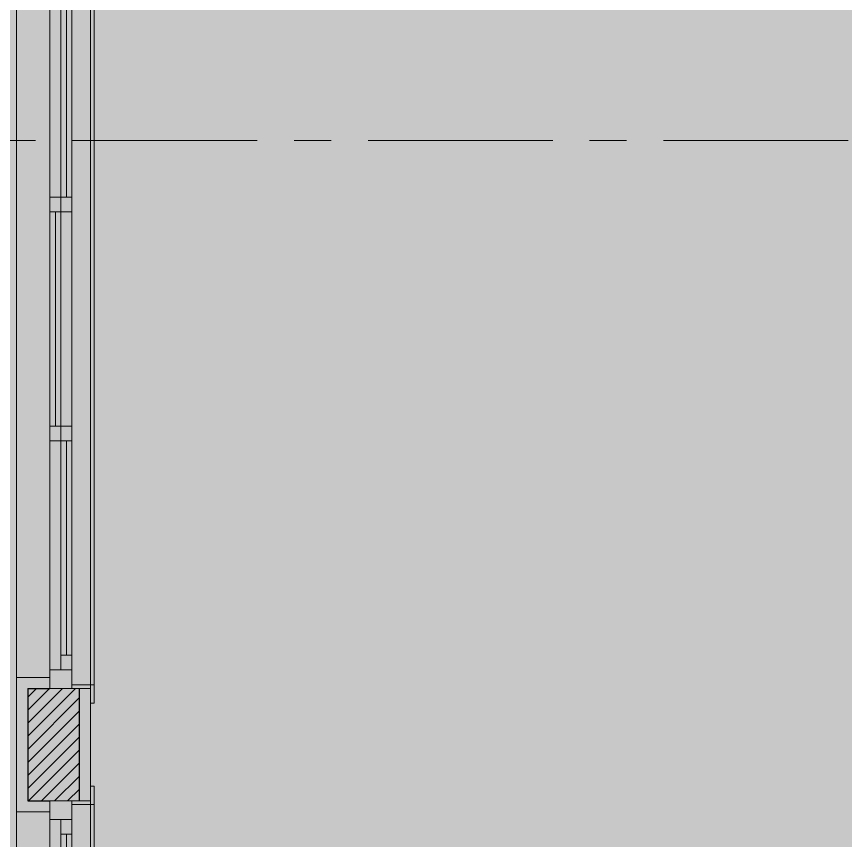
# Model space of a CAD drawing. Header units: metres. Extents: x -77 to 21.6, y -70.6 to -27.7.
# Drawn here: x -66.364 to -64.12, y -57.459 to -55.229 of the extents above; entities that cross this region are included whole.
import ezdxf

# ---------------------------------------------------------------- set-up
doc = ezdxf.new("R2010")
doc.units = ezdxf.units.M
doc.header["$MEASUREMENT"] = 0
doc.linetypes.add('Dashed', pattern=[0.07, 0.045, -0.025])
doc.linetypes.add('Dot & Dashed', pattern=[0.6, 0.5, -0.05, 0, -0.05])
for name, color, linetype, lineweight in [('0_Caneta_No__99', 7, 'Continuous', 20), ('Janelas Archicad_Caneta_No__10', 7, 'Continuous', 5), ('Janelas Archicad_Caneta_No__241', 7, 'Continuous', 13), ('PAREDE CONSTRUIR_Caneta_No__241', 7, 'Continuous', 13), ('PAREDE CONSTRUIR_Caneta_No__3', 7, 'Continuous', 25)]:
    doc.layers.add(name, color=color, linetype=linetype, lineweight=lineweight)
doc.layers.add('Janelas Archicad', color=7, linetype='Continuous')
doc.layers.add('PAREDE CONSTRUIR', color=7, linetype='Continuous')
for name, color, linetype, lineweight, true_color in [('Janelas Archicad_Caneta_No__9', 7, 'Continuous', 5, 0x020202), ('LAJES.EST_Caneta_No__18', 7, 'Continuous', 0, 0xdfdfdf), ('LAJES.EST_Caneta_No__254', 7, 'Continuous', 0, 0xd1c9ad), ('ZONA_Caneta_No__56', 7, 'Continuous', 0, 0xffe495)]:
    doc.layers.add(name, color=color, linetype=linetype, lineweight=lineweight, true_color=true_color)

# ---------------------------------------------------------------- blocks, each defined once
blk = doc.blocks.new('3-Sash Sliding Window 26_2')
at = {"layer": 'Janelas Archicad', "linetype": 'Continuous', "lineweight": 0, "true_color": 0xffffff}
for points in [[(-1, 0), (-1, -0.06), (-0.95, -0.06), (-0.95, 0)], [(-0.29, 0), (-0.95, 0), (-0.95, -0.03), (-0.95, -0.06), (-0.29, -0.06), (-0.29, -0.03)], [(0.33, 0), (-0.33, 0), (-0.33, -0.03), (-0.33, -0.06), (0.33, -0.06), (0.33, -0.03)], [(-0.33, 0), (-0.33, -0.03), (-0.29, -0.03), (-0.29, 0)], [(0.29, -0.03), (0.29, 0), (-0.29, 0), (-0.29, -0.03)], [(0.95, 0), (0.29, 0), (0.29, -0.03), (0.29, -0.06), (0.95, -0.06), (0.95, -0.03)], [(0.33, -0.03), (0.33, 0), (0.29, 0), (0.29, -0.03)], [(1, -0.06), (1, 0), (0.95, 0), (0.95, -0.06)], [(-0.95, -0.03), (-0.95, -0.06), (-0.91, -0.06), (-0.91, -0.03)], [(-0.33, -0.06), (-0.33, -0.03), (-0.91, -0.03), (-0.91, -0.06)], [(-0.29, -0.06), (-0.29, -0.03), (-0.33, -0.03), (-0.33, -0.06)], [(0.29, -0.03), (0.29, -0.06), (0.33, -0.06), (0.33, -0.03)], [(0.91, -0.06), (0.91, -0.03), (0.33, -0.03), (0.33, -0.06)], [(0.95, -0.06), (0.95, -0.03), (0.91, -0.03), (0.91, -0.06)], [(-1, -0.06), (-1, -0.11), (-0.99, -0.12), (0.99, -0.12), (1, -0.11), (1, -0.06)]]:
    blk.add_hatch(color=7, dxfattribs=at).paths.add_polyline_path(points)
at = {"layer": 'Janelas Archicad_Caneta_No__10', "color": 7, "linetype": 'Continuous', "lineweight": 5}
for p, q in [((-1, -0.11), (-1, -0.06)), ((-1, -0.06), (-0.99, -0.06)), ((-0.99, -0.06), (-0.99, -0.11)), ((0.99, -0.11), (0.99, -0.06)), ((0.99, -0.06), (1, -0.06)), ((1, -0.06), (1, -0.11)), ((-1.04, -0.12), (-1.04, -0.11)), ((-1.04, -0.11), (-0.99, -0.11)), ((-0.99, -0.11), (-1, -0.11)), ((-0.99, -0.11), (-0.99, -0.12)), ((1, -0.11), (0.99, -0.11)), ((0.99, -0.11), (1.04, -0.11)), ((0.99, -0.12), (0.99, -0.11)), ((1.04, -0.11), (1.04, -0.12)), ((-0.99, -0.12), (-1.04, -0.12)), ((1.04, -0.12), (0.99, -0.12))]:
    blk.add_line(p, q, dxfattribs=at)
at = {"layer": 'Janelas Archicad_Caneta_No__241', "color": 7, "linetype": 'Continuous', "lineweight": 13}
for p, q in [((-1, 0.09), (-0.97, 0.09)), ((-0.97, 0), (-0.97, 0.09)), ((1, 0.09), (0.97, 0.09)), ((0.97, 0), (0.97, 0.09)), ((-1, 0), (-1, -0.06)), ((1, 0), (1, -0.06)), ((-1, -0.06), (-1, -0.08)), ((1, -0.06), (1, -0.08)), ((-1, -0.08), (-1, -0.11)), ((1, -0.08), (1, -0.11)), ((-1.04, -0.11), (-1, -0.11)), ((1, -0.11), (1.04, -0.11))]:
    blk.add_line(p, q, dxfattribs=at)
at = {"layer": 'Janelas Archicad_Caneta_No__9', "color": 18, "linetype": 'Continuous', "lineweight": 5, "true_color": 0x020202}
for p, q in [((-0.97, 0.09), (0.97, 0.09)), ((-1, 0), (-0.95, 0)), ((-0.95, 0), (-0.29, 0)), ((-0.95, 0), (-0.95, -0.06)), ((-0.33, 0), (0.33, 0)), ((-0.33, 0), (-0.29, 0)), ((-0.33, -0.03), (-0.33, 0)), ((-0.29, 0), (-0.29, -0.03)), ((-0.29, 0), (0.29, 0)), ((0.29, 0), (0.95, 0)), ((0.29, -0.03), (0.29, 0)), ((0.29, 0), (0.33, 0)), ((0.33, 0), (0.33, -0.03)), ((0.95, -0.06), (0.95, 0)), ((0.95, 0), (1, 0)), ((-0.29, -0.015), (0.29, -0.015)), ((-0.95, -0.03), (-0.91, -0.03)), ((-0.95, -0.06), (-0.95, -0.03)), ((-0.91, -0.03), (-0.91, -0.06)), ((-0.91, -0.03), (-0.33, -0.03)), ((-0.33, -0.06), (-0.33, -0.03)), ((-0.33, -0.03), (-0.29, -0.03)), ((-0.29, -0.03), (-0.33, -0.03)), ((-0.29, -0.03), (-0.29, -0.06)), ((0.29, -0.03), (-0.29, -0.03)), ((0.33, -0.03), (0.29, -0.03)), ((0.29, -0.03), (0.33, -0.03)), ((0.29, -0.06), (0.29, -0.03)), ((0.33, -0.03), (0.33, -0.06)), ((0.33, -0.03), (0.91, -0.03)), ((0.91, -0.06), (0.91, -0.03)), ((0.91, -0.03), (0.95, -0.03)), ((0.95, -0.03), (0.95, -0.06)), ((-0.95, -0.06), (-1, -0.06)), ((-0.29, -0.06), (-0.95, -0.06)), ((-0.91, -0.06), (-0.95, -0.06)), ((-0.91, -0.045), (-0.33, -0.045)), ((-0.33, -0.06), (-0.91, -0.06)), ((0.33, -0.06), (-0.33, -0.06)), ((-0.29, -0.06), (-0.33, -0.06)), ((0.95, -0.06), (0.29, -0.06)), ((0.33, -0.06), (0.29, -0.06)), ((0.33, -0.045), (0.91, -0.045)), ((0.91, -0.06), (0.33, -0.06)), ((0.95, -0.06), (0.91, -0.06)), ((1, -0.06), (0.95, -0.06)), ((-0.99, -0.12), (0.99, -0.12))]:
    blk.add_line(p, q, dxfattribs=at)
at = {"layer": 'Janelas Archicad_Caneta_No__9', "color": 18, "linetype": 'Dashed', "lineweight": 5, "true_color": 0x020202}
blk.add_line((-1, -0.11), (1, -0.11), dxfattribs=at)

msp = doc.modelspace()

# ---------------------------------------------------------------- hatches: boundary and pattern name
at = {"layer": 'LAJES.EST_Caneta_No__18', "linetype": 'Continuous', "lineweight": 0, "true_color": 0xdfdfdf}
h = msp.add_hatch(dxfattribs=at)
h.set_pattern_fill('Piso_Externo__0006', color=254, style=0, pattern_type=2)
h.set_pattern_definition([(45, (0, 0.6), (-0.1909188, 0.1909188), [0, -0.18, 0, -0.27]), (110, (0.6, 0.6), (0.253717, 0.09234544), [0, -0.132, 0, -0.228])])
h.paths.add_polyline_path([(-76.514, -65.1016), (-73.814, -65.1016, -0.414214), (-75.814, -67.1016), (-66.814, -67.1016, -0.414214), (-68.814, -65.1016), (-68.814, -62.301), (-68.814, -45.4002, -0.414214), (-66.514, -43.1002), (-65.914, -43.1002), (-65.914, -42.3002), (-66.514, -42.3002), (-66.514, -38.2041), (-65.114, -38.2041), (-65.114, -36.7038), (-66.514, -36.7038), (-66.514, -32.5997), (-65.114, -32.5997), (-56.714, -32.5997), (-53.814, -32.5997), (-44.014, -32.5997), (-44.014, -42.3002), (-53.814, -42.3002), (-53.814, -47.1002), (-44.014, -47.1002), (-44.014, -50.8516), (-45.6136, -50.8516), (-45.6136, -52.3506), (-44.014, -52.3506), (-44.014, -60.3006), (-48.9163, -60.3006), (-48.9163, -61.1006), (-44.3609, -61.1006), (-44.3609, -67.1016), (-44.014, -67.1016), (-41.514, -67.1016), (-41.514, -28.1016), (-41.714, -28.1016), (-41.714, -60.3006), (-43.014, -60.3006), (-43.014, -30.0016), (-66.514, -30.0016), (-66.514, -28.1016), (-76.514, -28.1016)])
h.paths.add_polyline_path([(-73.814, -45.1016), (-76.314, -45.1016), (-76.314, -43.0892), (-75.7984, -43.0908, -0.414214), (-73.8139, -45.0876)], flags=0)
h.paths.add_polyline_path([(-73.814, -45.5846, -0.009328), (-73.814, -45.6604)], flags=0)
h.paths.add_polyline_path([(-52.814, -46.3002), (-52.814, -43.1002), (-44.014, -43.1002), (-44.014, -46.3002)], flags=0)
h.paths.add_polyline_path([(-67.714, -34.1), (-76.314, -34.1), (-76.314, -32.5997), (-67.714, -32.5997)], flags=0)
at = {"layer": 'LAJES.EST_Caneta_No__254', "linetype": 'Continuous', "lineweight": 0, "true_color": 0xd1c9ad}
h = msp.add_hatch(dxfattribs=at)
h.set_pattern_fill('Haie_OD_0006', color=9, style=0, pattern_type=2)
h.set_pattern_definition([(45, (0, 0.5), (-0.159099, 0.159099), [0, -0.15, 0, -0.225]), (110, (0.5, 0.5), (0.21143084, 0.07695453), [0, -0.11, 0, -0.19])])
h.paths.add_polyline_path([(-65.114, -47.1002), (-66.514, -47.1002), (-66.514, -60.3006), (-56.514, -60.3006), (-44.014, -60.3006), (-44.014, -56.6006), (-50.5957, -56.6006), (-50.5957, -54.2479), (-52.6157, -54.2479), (-52.6157, -52.5506), (-50.5957, -52.5506), (-45.6136, -52.5506), (-45.6136, -50.8516), (-44.014, -50.8516), (-44.014, -47.1002), (-53.814, -47.1002), (-53.814, -42.3002), (-44.014, -42.3002), (-44.014, -37.1002), (-51.174, -37.1002), (-51.174, -32.5997), (-53.814, -32.5997), (-56.714, -32.5997), (-58.7637, -32.5997), (-58.7637, -34.9038), (-63.464, -34.9038), (-63.464, -36.5038), (-65.114, -36.5038), (-65.114, -38.4037), (-63.464, -38.4037), (-63.464, -42.1002), (-65.114, -42.1002), (-65.114, -42.3002)])
h.paths.add_polyline_path([(-60.5596, -42.1002), (-60.5596, -38.4037), (-58.8637, -38.4037), (-58.8637, -42.1002)], flags=0)
h.paths.add_polyline_path([(-59.064, -48.7001), (-59.064, -47.3002), (-56.714, -47.3002), (-56.714, -48.7001)], flags=0)
at = {"layer": 'PAREDE CONSTRUIR', "linetype": 'Continuous', "lineweight": 0, "true_color": 0xffffff}
for points in [[(-66.364, -55.0774), (-66.364, -57.0174), (-66.274, -57.0174), (-66.274, -55.0774)], [(-66.364, -57.0474), (-66.334, -57.0474), (-66.274, -57.0474), (-66.274, -57.0174), (-66.364, -57.0174)], [(-66.334, -57.0474), (-66.364, -57.0474), (-66.364, -57.3517), (-66.334, -57.3517)], [(-66.194, -57.3517), (-66.164, -57.3517), (-66.164, -57.0474), (-66.194, -57.0474)], [(-66.364, -57.3517), (-66.364, -57.3817), (-66.274, -57.3817), (-66.274, -57.3517), (-66.334, -57.3517)], [(-66.364, -59.3217), (-66.274, -59.3217), (-66.274, -57.3817), (-66.364, -57.3817)]]:
    msp.add_hatch(color=7, dxfattribs=at).paths.add_polyline_path(points)
at = {"layer": 'PAREDE CONSTRUIR', "linetype": 'Continuous', "lineweight": 0, "true_color": 0x000000}
h = msp.add_hatch(dxfattribs=at)
h.set_pattern_fill('common_brick_0006', color=18, style=0, pattern_type=2)
h.set_pattern_definition([(45, (0, 0), (-0.0176776695, 0.0176776695), [])])
h.paths.add_polyline_path([(-66.334, -57.3517), (-66.274, -57.3517), (-66.214, -57.3517), (-66.194, -57.3517), (-66.194, -57.0474), (-66.214, -57.0474), (-66.274, -57.0474), (-66.334, -57.0474)])

# ---------------------------------------------------------------- linework, layer by layer
at = {"layer": '0_Caneta_No__99', "color": 7, "linetype": 'Dot & Dashed', "lineweight": 20}
msp.add_line((-76.6125, -55.5643), (-41.4312, -55.5643), dxfattribs=at)
at = {"layer": 'PAREDE CONSTRUIR_Caneta_No__241', "color": 7, "linetype": 'Continuous', "lineweight": 13}
for p, q in [((-66.274, -57.0174), (-66.364, -57.0174)), ((-66.364, -57.0474), (-66.364, -57.0174)), ((-66.274, -57.0474), (-66.274, -57.0174)), ((-66.274, -57.0474), (-66.214, -57.0474)), ((-66.214, -57.0474), (-66.194, -57.0474)), ((-66.194, -57.0474), (-66.164, -57.0474)), ((-66.164, -57.0874), (-66.164, -57.0474)), ((-66.164, -57.3117), (-66.164, -57.3517)), ((-66.364, -57.3517), (-66.364, -57.3817)), ((-66.274, -57.3517), (-66.214, -57.3517)), ((-66.274, -57.3517), (-66.274, -57.3817)), ((-66.214, -57.3517), (-66.194, -57.3517)), ((-66.194, -57.3517), (-66.164, -57.3517)), ((-66.274, -57.3817), (-66.364, -57.3817))]:
    msp.add_line(p, q, dxfattribs=at)
at = {"layer": 'PAREDE CONSTRUIR_Caneta_No__241', "color": 7, "linetype": 'Continuous', "lineweight": 13, "flags": 128}
for points in [[(-66.364, -57.0474), (-66.364, -57.3517)], [(-66.164, -57.3517), (-66.164, -57.0474)]]:
    msp.add_lwpolyline(points, dxfattribs=at)
at = {"layer": 'PAREDE CONSTRUIR_Caneta_No__3', "color": 7, "linetype": 'Continuous', "lineweight": 25}
for p, q in [((-66.334, -57.0474), (-66.334, -57.3517)), ((-66.334, -57.0474), (-66.274, -57.0474)), ((-66.194, -57.3517), (-66.194, -57.0474)), ((-66.334, -57.3517), (-66.274, -57.3517))]:
    msp.add_line(p, q, dxfattribs=at)
at = {"layer": 'ZONA_Caneta_No__56', "color": 41, "linetype": 'Continuous', "lineweight": 0, "true_color": 0xffe495, "flags": 128}
msp.add_lwpolyline([(-61.509, -54.2507), (-66.164, -54.2507), (-66.164, -59.9507), (-61.509, -59.9507)], close=True, dxfattribs=at)

# ---------------------------------------------------------------- block references
at = {"layer": 'Janelas Archicad', "color": 18, "linetype": 'Continuous', "lineweight": 5, "true_color": 0x020202, "rotation": 90}
msp.add_blockref('3-Sash Sliding Window 26_2', (-66.274, -56.0474), dxfattribs=at)
at = {"layer": 'Janelas Archicad', "color": 18, "linetype": 'Continuous', "lineweight": 5, "true_color": 0x020202, "xscale": -1, "rotation": 90}
msp.add_blockref('3-Sash Sliding Window 26_2', (-66.274, -58.3517), dxfattribs=at)

doc.saveas('drawing.dxf')
